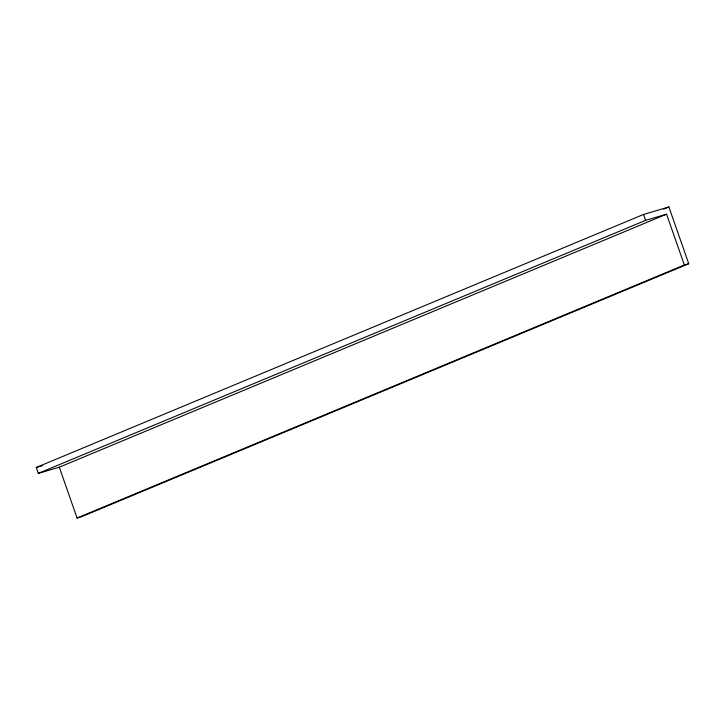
<?xml version="1.0" encoding="UTF-8"?>
<svg xmlns="http://www.w3.org/2000/svg" width="725" height="725" viewBox="0 0 725 725"><rect width="100%" height="100%" fill="white"/><g stroke="black" fill="none" stroke-linecap="round" stroke-linejoin="round"><path stroke-width="1.09" d="M59.287 467.199L38.316 473.371L36.25 467.471L643.519 214.455L668.885 206.978L688.75 263.701L81.481 516.726L77.086 518.022L59.287 467.199L666.556 214.174L684.355 264.997L77.086 518.022M663.656 209.163L668.885 206.978M38.316 473.371L645.585 220.355L666.556 214.174M684.355 264.997L688.75 263.701M36.25 467.471L42.594 465.604M643.519 214.455L645.585 220.355"/></g></svg>
